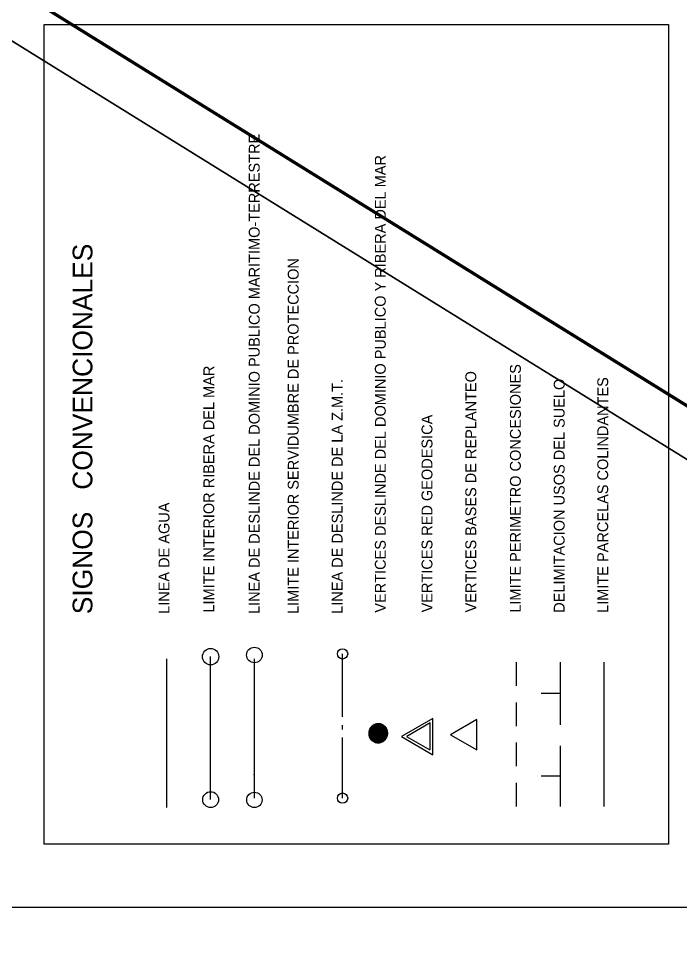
# Model space of a CAD drawing. Extents: x 747954 to 748544, y 4317181 to 4318208.
# Drawn here: x 748086.8 to 748162.4, y 4318017.5 to 4318122.5 of the extents above; entities that cross this region are included whole.
import ezdxf
from ezdxf.enums import TextEntityAlignment as Align

# ---------------------------------------------------------------- set-up
doc = ezdxf.new("R2010")
doc.units = 0
doc.linetypes.add('DASHED', pattern=[0])
doc.layers.get('0').update_dxf_attribs({"linetype": 'CONTINUOUS'})

msp = doc.modelspace()

# ---------------------------------------------------------------- linework, layer by layer
at = {"color": 0, "linetype": 'DASHED'}
for p, q in [((748108.77, 4318033.28), (748108.77, 4318049.6)), ((748153.69, 4318032.5), (748153.69, 4318048.97))]:
    msp.add_line(p, q, dxfattribs=at)
at = {"color": 0, "linetype": 'CONTINUOUS'}
for p, q in [((748123.83, 4318042.75), (748123.83, 4318049.92)), ((748103.77, 4318032.37), (748103.77, 4318049.37)), ((748113.79, 4318033.45), (748113.79, 4318049.37)), ((748143.69, 4318046.27), (748143.69, 4318048.97)), ((748143.69, 4318046.27), (748143.69, 4318048.97)), ((748148.69, 4318041.8), (748148.69, 4318048.97)), ((748148.69, 4318045.39), (748146.5, 4318045.39)), ((748143.69, 4318041.68), (748143.69, 4318044.38)), ((748143.69, 4318041.68), (748143.69, 4318044.38)), ((748134.15, 4318042.55), (748130.54, 4318040.47)), ((748134.15, 4318042.55), (748130.54, 4318040.47)), ((748134.15, 4318038.38), (748134.15, 4318042.55)), ((748134.15, 4318038.38), (748134.15, 4318042.55)), ((748139.15, 4318042.42), (748136.14, 4318040.69)), ((748139.15, 4318042.42), (748136.14, 4318040.69)), ((748139.15, 4318038.95), (748139.15, 4318042.42)), ((748139.15, 4318038.95), (748139.15, 4318042.42)), ((748123.83, 4318041.3), (748123.83, 4318041.78)), ((748133.83, 4318042.03), (748131.16, 4318040.5)), ((748133.83, 4318038.96), (748133.83, 4318042.03)), ((748123.83, 4318033.45), (748123.83, 4318040.38)), ((748130.54, 4318040.47), (748134.15, 4318038.38)), ((748130.54, 4318040.47), (748134.15, 4318038.38)), ((748131.14, 4318040.5), (748133.8, 4318038.96)), ((748136.14, 4318040.69), (748139.15, 4318038.95)), ((748136.14, 4318040.69), (748139.15, 4318038.95)), ((748143.69, 4318037.09), (748143.69, 4318039.79)), ((748143.69, 4318037.09), (748143.69, 4318039.79)), ((748148.69, 4318032.5), (748148.69, 4318039.43)), ((748148.69, 4318035.97), (748146.5, 4318035.97)), ((748143.69, 4318032.5), (748143.69, 4318035.2)), ((748143.69, 4318032.5), (748143.69, 4318035.2))]:
    msp.add_line(p, q, dxfattribs=at)
msp.add_lwpolyline([(748089.77, 4318028.19), (748089.77, 4318121.78), (748161.04, 4318121.78), (748161.04, 4318028.19)], close=True, dxfattribs=at)
for centre, radius in [((748108.77, 4318049.6), 0.933), ((748113.77, 4318049.79), 0.89), ((748123.83, 4318049.92), 0.588), ((748108.77, 4318033.28), 0.907), ((748113.77, 4318033.25), 0.88), ((748123.83, 4318033.45), 0.588)]:
    msp.add_circle(centre, radius, dxfattribs=at)
msp.add_point((748113.74, 4318036.14), dxfattribs=at)
msp.add_point((748113.74, 4318036.14), dxfattribs=at)
msp.add_point((748113.74, 4318036.14), dxfattribs=at)
msp.add_point((748113.74, 4318036.14), dxfattribs=at)
msp.add_point((748113.74, 4318036.14), dxfattribs=at)
msp.add_point((748113.74, 4318036.14), dxfattribs=at)

# ---------------------------------------------------------------- texts
for s, p in [('LINEA DE DESLINDE DEL DOMINIO PUBLICO MARITIMO-TERRESTRE', (748114.37, 4318054.47)), ('VERTICES DESLINDE DEL DOMINIO PUBLICO Y RIBERA DEL MAR', (748128.76, 4318054.62)), ('LIMITE INTERIOR SERVIDUMBRE DE PROTECCION', (748118.82, 4318054.47)), ('LIMITE INTERIOR RIBERA DEL MAR', (748109.18, 4318054.63)), ('VERTICES BASES DE REPLANTEO', (748139.09, 4318054.65)), ('LIMITE PERIMETRO CONCESIONES', (748144.18, 4318054.62)), ('LINEA DE DESLINDE DE LA Z.M.T.', (748123.84, 4318054.49)), ('DELIMITACION USOS DEL SUELO', (748149.18, 4318054.61)), ('LIMITE PARCELAS COLINDANTES', (748154.15, 4318054.6)), ('VERTICES RED GEODESICA', (748134.09, 4318054.65)), ('LINEA DE AGUA', (748104.07, 4318054.48))]:
    msp.add_text(s, height=1.24, rotation=90, dxfattribs=at).set_placement(p)
msp.add_text('SIGNOS   CONVENCIONALES   ', height=2.25, rotation=90, dxfattribs=at).set_placement((748094.15, 4318076.85), align=Align.MIDDLE)

# ---------------------------------------------------------------- meshes
mesh = msp.add_polyface(dxfattribs=at)
corners = [(747954.5, 4317181), (747954.5, 4317181), (747954.5, 4317371.96), (748262.5, 4317181), (747954.5, 4317546.49), (748544, 4317181), (747954.5, 4318207.5), (748544, 4317842.01), (748544, 4318207.5)]
mesh.append_faces([[corners[k] for k in face] for face in [(0, 1, 3, 2), (2, 3, 5, 4), (4, 5, 7, 6), (6, 7, 8, 8)]], dxfattribs={"vtx0": -1, "vtx2": -1, "color": 0})
mesh = msp.add_polyface(dxfattribs=at)
corners = [(747964.5, 4318021), (747964.5, 4318021), (747964.5, 4318195.27), (748245.58, 4318021), (747964.5, 4318201.5), (748245.58, 4318027.23), (748245.58, 4318201.5)]
mesh.append_faces([[corners[k] for k in face] for face in [(0, 1, 3, 2), (2, 3, 5, 4), (4, 5, 6, 6)]], dxfattribs={"vtx0": -1, "vtx2": -1, "color": 0})
mesh = msp.add_polyface(dxfattribs=at)
corners = [(748127.35, 4318039.93), (748127.29, 4318039.97), (748127.37, 4318039.92), (748127.23, 4318040.01), (748127.4, 4318039.91), (748127.22, 4318040.02), (748127.41, 4318039.9), (748127.18, 4318040.05), (748127.47, 4318039.87), (748127.18, 4318040.05), (748127.47, 4318039.87), (748127.16, 4318040.07), (748127.53, 4318039.84), (748127.13, 4318040.1), (748127.57, 4318039.83), (748127.11, 4318040.12), (748127.6, 4318039.82), (748127.09, 4318040.15), (748127.65, 4318039.8), (748127.08, 4318040.16), (748127.66, 4318039.8), (748127.04, 4318040.2), (748127.69, 4318039.8), (748127.02, 4318040.23), (748127.73, 4318039.79), (748127, 4318040.26), (748127.77, 4318039.78), (748126.99, 4318040.28), (748127.8, 4318039.78), (748126.97, 4318040.32), (748127.84, 4318039.78), (748126.95, 4318040.35), (748127.87, 4318039.78), (748126.93, 4318040.38), (748127.9, 4318039.78), (748126.92, 4318040.41), (748127.94, 4318039.78), (748126.91, 4318040.44), (748127.97, 4318039.78), (748126.9, 4318040.46), (748128, 4318039.78), (748126.88, 4318040.5), (748128.03, 4318039.78), (748126.87, 4318040.53), (748128.07, 4318039.79), (748126.86, 4318040.57), (748128.11, 4318039.8), (748126.85, 4318040.6), (748128.14, 4318039.8), (748126.84, 4318040.64), (748128.18, 4318039.81), (748126.83, 4318040.67), (748128.21, 4318039.82), (748126.83, 4318040.7), (748128.24, 4318039.83), (748126.83, 4318040.73), (748128.27, 4318039.84), (748126.83, 4318040.77), (748128.3, 4318039.86), (748126.83, 4318040.8), (748128.33, 4318039.87), (748126.82, 4318040.84), (748128.36, 4318039.88), (748126.82, 4318040.88), (748128.4, 4318039.9), (748126.82, 4318040.91), (748128.43, 4318039.91), (748126.82, 4318040.94), (748128.46, 4318039.93), (748126.83, 4318040.98), (748128.49, 4318039.95), (748126.83, 4318041.01), (748128.51, 4318039.97), (748126.84, 4318041.04), (748128.54, 4318039.99), (748126.85, 4318041.08), (748128.57, 4318040.01), (748126.85, 4318041.11), (748128.59, 4318040.03), (748126.86, 4318041.14), (748128.62, 4318040.05), (748126.87, 4318041.18), (748128.65, 4318040.08), (748126.88, 4318041.21), (748128.67, 4318040.1), (748126.89, 4318041.24), (748128.69, 4318040.12), (748126.91, 4318041.27), (748128.72, 4318040.15), (748126.92, 4318041.3), (748128.74, 4318040.17), (748126.93, 4318041.33), (748128.76, 4318040.2), (748126.95, 4318041.37), (748128.78, 4318040.23), (748126.96, 4318041.4), (748128.8, 4318040.26), (748126.98, 4318041.43), (748128.82, 4318040.29), (748127, 4318041.46), (748128.84, 4318040.32), (748127.02, 4318041.48), (748128.85, 4318040.34), (748127.04, 4318041.51), (748128.87, 4318040.38), (748127.06, 4318041.54), (748128.88, 4318040.41), (748127.09, 4318041.57), (748128.9, 4318040.44), (748127.11, 4318041.59), (748128.91, 4318040.47), (748127.13, 4318041.61), (748128.92, 4318040.5), (748127.16, 4318041.64), (748128.93, 4318040.54), (748127.18, 4318041.66), (748128.94, 4318040.57), (748127.21, 4318041.68), (748128.95, 4318040.6), (748127.24, 4318041.71), (748128.96, 4318040.64), (748127.26, 4318041.73), (748128.97, 4318040.67), (748127.29, 4318041.74), (748128.97, 4318040.7), (748127.32, 4318041.76), (748128.97, 4318040.73), (748127.35, 4318041.78), (748128.98, 4318040.77), (748127.38, 4318041.8), (748128.98, 4318040.81), (748127.41, 4318041.81), (748128.98, 4318040.84), (748127.44, 4318041.83), (748128.98, 4318040.88), (748127.47, 4318041.85), (748128.98, 4318040.91), (748127.5, 4318041.86), (748128.97, 4318040.95), (748127.53, 4318041.87), (748128.97, 4318040.98), (748127.56, 4318041.88), (748128.97, 4318041.01), (748127.59, 4318041.89), (748128.96, 4318041.04), (748127.63, 4318041.9), (748128.95, 4318041.08), (748127.66, 4318041.91), (748128.95, 4318041.11), (748127.7, 4318041.92), (748128.94, 4318041.15), (748127.73, 4318041.92), (748128.93, 4318041.18), (748127.76, 4318041.93), (748128.92, 4318041.21), (748127.8, 4318041.93), (748128.91, 4318041.24), (748127.83, 4318041.93), (748128.9, 4318041.27), (748127.86, 4318041.93), (748128.88, 4318041.3), (748127.9, 4318041.94), (748128.86, 4318041.34), (748127.9, 4318041.94), (748128.85, 4318041.37), (748127.94, 4318041.93), (748128.84, 4318041.39), (748127.97, 4318041.93), (748128.82, 4318041.43), (748128.01, 4318041.93), (748128.79, 4318041.46), (748128.04, 4318041.93), (748128.78, 4318041.48), (748128.06, 4318041.93), (748128.75, 4318041.52), (748128.11, 4318041.92), (748128.74, 4318041.54), (748128.15, 4318041.91), (748128.72, 4318041.56), (748128.17, 4318041.9), (748128.69, 4318041.59), (748128.21, 4318041.89), (748128.67, 4318041.61), (748128.24, 4318041.88), (748128.65, 4318041.64), (748128.29, 4318041.86), (748128.59, 4318041.68), (748128.3, 4318041.86), (748128.59, 4318041.68), (748128.3, 4318041.86), (748128.57, 4318041.7), (748128.36, 4318041.83), (748128.56, 4318041.71), (748128.48, 4318041.76), (748128.38, 4318041.82), (748128.54, 4318041.73), (748128.44, 4318041.79), (748128.42, 4318041.8), (748128.43, 4318041.8)]
mesh.append_faces([[corners[k] for k in face] for face in [(0, 0, 2, 1), (1, 2, 4, 3), (3, 4, 6, 5), (5, 6, 8, 7), (7, 8, 10, 9), (9, 10, 12, 11), (11, 12, 14, 13), (13, 14, 16, 15), (15, 16, 18, 17), (17, 18, 20, 19), (19, 20, 22, 21), (21, 22, 24, 23), (23, 24, 26, 25), (25, 26, 28, 27), (27, 28, 30, 29), (29, 30, 32, 31), (31, 32, 34, 33), (33, 34, 36, 35), (35, 36, 38, 37), (37, 38, 40, 39), (39, 40, 42, 41), (41, 42, 44, 43), (43, 44, 46, 45), (45, 46, 48, 47), (47, 48, 50, 49), (49, 50, 52, 51), (51, 52, 54, 53), (53, 54, 56, 55), (55, 56, 58, 57), (57, 58, 60, 59), (59, 60, 62, 61), (61, 62, 64, 63), (63, 64, 66, 65), (65, 66, 68, 67), (67, 68, 70, 69), (69, 70, 72, 71), (71, 72, 74, 73), (73, 74, 76, 75), (75, 76, 78, 77), (77, 78, 80, 79), (79, 80, 82, 81), (81, 82, 84, 83), (83, 84, 86, 85), (85, 86, 88, 87), (87, 88, 90, 89), (89, 90, 92, 91), (91, 92, 94, 93), (93, 94, 96, 95), (95, 96, 98, 97), (97, 98, 100, 99), (99, 100, 102, 101), (101, 102, 104, 103), (103, 104, 106, 105), (105, 106, 108, 107), (107, 108, 110, 109), (109, 110, 112, 111), (111, 112, 114, 113), (113, 114, 116, 115), (115, 116, 118, 117), (117, 118, 120, 119), (119, 120, 122, 121), (121, 122, 124, 123), (123, 124, 126, 125), (125, 126, 128, 127), (127, 128, 130, 129), (129, 130, 132, 131), (131, 132, 134, 133), (133, 134, 136, 135), (135, 136, 138, 137), (137, 138, 140, 139), (139, 140, 142, 141), (141, 142, 144, 143), (143, 144, 146, 145), (145, 146, 148, 147), (147, 148, 150, 149), (149, 150, 152, 151), (151, 152, 154, 153), (153, 154, 156, 155), (155, 156, 158, 157), (157, 158, 160, 159), (159, 160, 162, 161), (163, 162, 164, 165), (165, 164, 166, 167), (167, 166, 168, 169), (169, 168, 170, 171), (171, 170, 172, 173), (173, 172, 174, 175), (175, 174, 176, 177), (177, 176, 178, 179), (179, 178, 180, 181), (181, 180, 182, 183), (183, 182, 184, 185), (185, 184, 186, 187), (187, 186, 188, 189), (189, 188, 190, 191), (191, 190, 192, 194), (194, 193, 196, 197), (193, 192, 195, 195), (197, 196, 198, 198)]], dxfattribs={"vtx0": -1, "vtx2": -1, "color": 0})

doc.saveas('drawing.dxf')
